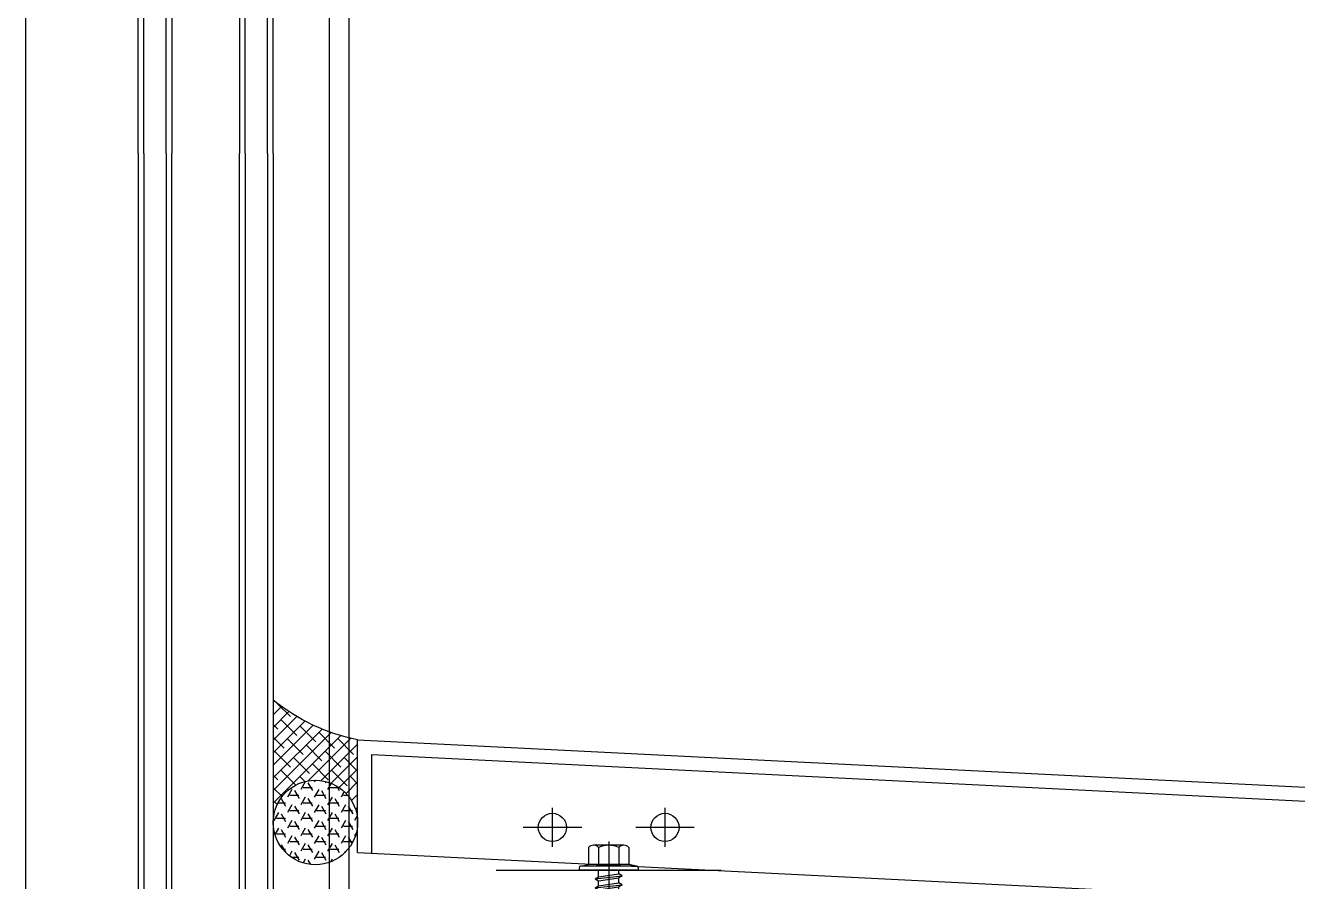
# Model space of a CAD drawing. Extents: x 6843040 to 15500510, y -6507076 to -4940511.
# Drawn here: x 7678852.5 to 7679078.4, y -6155101.9 to -6154949.8 of the extents above; entities that cross this region are included whole.
import ezdxf

# ---------------------------------------------------------------- set-up
doc = ezdxf.new("R2010")
doc.units = 0
doc.header["$LTSCALE"] = 1000
doc.header["$MEASUREMENT"] = 0
doc.linetypes.add('CENTER', pattern=[50.800000000000004, 31.75, -6.35, 6.35, -6.35])
doc.linetypes.add('HIDDEN', pattern=[0.375, 0.25, -0.125])
for name, color, linetype in [('1', 1, 'Continuous'), ('GC', 3, 'Continuous'), ('K-123-铝板', 123, 'Continuous'), ('K-155-垫片胶条', 155, 'Continuous'), ('K-233-中心线', 233, 'CENTER'), ('K-8-五金件', 8, 'Continuous'), ('K-8-虚线', 8, 'HIDDEN'), ('LT-dim 50', 253, 'Continuous'), ('LT-Fill-密封胶', 113, 'Continuous'), ('LT-玻璃', 4, 'Continuous'), ('LT-细线', 1, 'Continuous'), ('LT-铝板', 31, 'Continuous'), ('密封胶填充', 111, 'Continuous'), ('批荡层', 213, 'Continuous'), ('泡沫棒填充', 71, 'Continuous'), ('钢立柱规格布置', 2, 'Continuous')]:
    doc.layers.add(name, color=color, linetype=linetype)

# ---------------------------------------------------------------- blocks, each defined once
blk = doc.blocks.new('*U233')
at = {"layer": 'GC', "color": 8, "linetype": 'HIDDEN', "ltscale": 20}
blk.add_line((35.19215967478931, -1157.623501841268), (35.19215967478931, 1055.958984004128), dxfattribs=at)
at = {"layer": 'LT-玻璃', "color": 8}
for p, q in [((-1.307471684452594, -1157.623501840948), (-1.307471684452594, -7.500300125999274)), ((2.692142043921649, -1157.623501840948), (2.692142043921649, -7.500300125999274)), ((16.69215967478931, -1157.623501840948), (16.69215967478931, -7.500317757099765)), ((20.69215967478931, -1157.623501840977), (20.69215967478931, -7.500317757128869))]:
    blk.add_line(p, q, dxfattribs=at)
at = {"layer": 'LT-玻璃', "color": 150}
for points in [[(-2.307857956078351, -1157.623501840948), (-2.307857956078351, -8.500300125999274), (-1.307857956078351, -7.500300125999274), (2.692142043921649, -7.500300125999274), (3.692142043921649, -8.500300125999274), (3.692142043921649, -1157.623501840948)], [(21.69215967478931, -1157.623501840977), (21.69215967478931, -8.500317757128869), (20.69215967478931, -7.500317757128869), (16.69215967478931, -7.500317757099765), (15.69215967478931, -8.500317757099765), (15.69215967478931, -1157.623501840948)]]:
    blk.add_lwpolyline(points, dxfattribs=at)
at = {"layer": 'LT-铝板'}
blk.add_line((31.69215967572063, -1157.62350184121), (31.69215967572063, 1055.958984004186), dxfattribs=at)
blk = doc.blocks.new('*U244')
at = {"layer": '1'}
h = blk.add_hatch(dxfattribs=at)
h.set_pattern_fill('ANSI37', color=252, scale=0.5, angle=-180, style=0)
h.set_pattern_definition([(224.9999999999999, (1679562.560613633, -289717.7450616644), (1.122532015133643, -1.122532015133645), []), (314.9999999999999, (1679562.560613633, -289717.7450616644), (1.122532015133645, 1.122532015133643), [])])
h.paths.add_polyline_path([(-7.000864524623154, 8.50001763110049), (-10.00086452462315, 7.000017631100491), (-10.00086452462315, 6.000017631100491), (-1.000864524623154, 6.000017631100491), (-0.0008432585706543705, 4.999996365222614), (-0.0008603557904791614, 19.00002179987496), (-1.000864524623154, 18.00001763110049), (-10.00086452462315, 18.00001763110049), (-10.00086452462315, 17.00001763110049), (-7.000864524623154, 15.50001763110049)])
h = blk.add_hatch(dxfattribs=at)
h.set_pattern_fill('ANSI37', color=252, scale=0.1, angle=-180, style=0)
h.set_pattern_definition([(224.9999999999999, (1679562.560613633, -289717.7450616644), (0.2245064030267287, -0.2245064030267291), []), (314.9999999999999, (1679562.560613633, -289717.7450616644), (0.2245064030267291, 0.2245064030267286), [])])
h.paths.add_polyline_path([(-14.00086452462315, 18.00001763110049), (-14.00086452462315, 17.00001763110049), (-10.00086452462315, 17.00001763110049), (-10.00086452462315, 18.00001763110049)])
h.paths.add_polyline_path([(-14.00086452462315, 7.000017631100491), (-14.00086452462315, 6.000017631100491), (-10.00086452462315, 6.000017631100491), (-10.00086452462315, 7.000017631100491)])
h = blk.add_hatch(dxfattribs=at)
h.set_pattern_fill('HEX', color=252, scale=0.19, angle=-360.0000000000001, style=0)
h.set_pattern_definition([(360, (1679562.560613633, -289717.7450616644), (9.680894054106727e-16, 1.0448594), [0.60325, -1.2065]), (119.9999999999999, (1679562.560613633, -289717.7450616644), (-0.9048747837829667, -0.5224296999999988), [0.6032499999999971, -1.206499999999994]), (59.99999999999992, (1679563.163863633, -289717.7450616644), (-0.9048747837829658, 0.5224297000000009), [0.60325, -1.2065])])
edge = h.paths.add_edge_path()
edge.add_line((-10.11889851349011, 16.50001763110049), (-7.500864524623154, 15.30292986205313))
edge.add_line((-10.11889851325728, 16.50001763110049), (-13.50086452462315, 16.50001763110049))
edge.add_line((-13.50086452462315, 16.50001763110049), (-13.50086452462315, 7.500017631100491))
edge.add_line((-13.50086452462315, 7.500017631100491), (-10.11889851325728, 7.500017631100491))
edge.add_line((-10.11889851325728, 7.500017631100491), (-7.500864524623154, 8.80903462547576))
edge.add_line((-7.500864524623154, 8.80903462547576), (-7.500864524623154, 15.30292986205313))
at = {"color": 253}
blk.add_lwpolyline([(-10.00086452462315, 6.000017631100491), (-10.00086452462315, 7.000017631100491), (-7.000864524623154, 8.50001763110049), (-7.000864524623154, 15.50001763110049), (-10.00086452462315, 17.00001763110049), (-10.00086452462315, 18.00001763110049), (-1.000864524623154, 18.00001763110049), (-0.000864524623153784, 19.00001763110049), (-0.000864524623153784, 5.000017631100491), (-1.000864524623154, 6.000017631100491), (-10.00086452462315, 6.000017631100491)], dxfattribs=at)
for points in [[(-14.00086452462315, 18.00001763110049), (-14.00086452462315, 17.00001763110049), (-10.00086452462315, 17.00001763110049), (-10.00086452462315, 18.00001763110049)], [(-7.000864524623154, 8.50001763110049), (-10.00086452462315, 7.000017631100491), (-14.00086452462315, 7.000017631100491), (-14.00086452462315, 17.00001763110049), (-10.00086452462315, 17.00001763110049), (-7.000864524623154, 15.50001763110049)], [(-7.500864524623154, 15.19100063672522), (-7.500864524623154, 8.80903462547576), (-10.11889851325728, 7.500017631100491), (-13.50086452462315, 7.500017631100491), (-13.50086452462315, 16.50001763110049), (-10.11889851325728, 16.50001763110049)], [(-14.00086452462315, 6.000017631100491), (-14.00086452462315, 7.000017631100491), (-10.00086452462315, 7.000017631100491), (-10.00086452462315, 6.000017631100491)]]:
    blk.add_lwpolyline(points, close=True, dxfattribs=at)
at = {"layer": 'LT-玻璃', "color": 8}
for p, q in [((-159.8793394127161, 23.00001763110049), (-0.0008645246417771091, 23.00001763110049)), ((-159.8793394126975, 19.00001763110049), (-0.000864524623153784, 19.00001763110049)), ((-159.8793394126975, 5), (-0.0008468935226630947, 5)), ((-159.8793394127015, 1.000386271683965), (-0.0008468935266137123, 1.000386271683965))]:
    blk.add_line(p, q, dxfattribs=at)
at = {"layer": 'LT-玻璃', "color": 150}
for points in [[(-159.8793394127161, 24.00001763110049), (-1.000864524641777, 24.00001763110049), (-0.0008645246417771091, 23.00001763110049), (-0.000864524623153784, 19.00001763110049), (-1.000864524623154, 18.00001763110049), (-159.8793394126975, 18.00001763110049)], [(-159.8793394127015, 0), (-1.000846893526614, 0), (-0.0008468935266137123, 1), (-0.0008468935226630947, 5), (-1.000846893522663, 6), (-159.8793394126975, 6)]]:
    blk.add_lwpolyline(points, dxfattribs=at)
blk = doc.blocks.new('*U245')
at = {"layer": 'K-233-中心线', "linetype": 'CENTER'}
blk.add_line((0, 5.142561988594025), (0, -17), dxfattribs=at)
at = {"layer": 'K-8-五金件'}
for p, q in [((-3.579999999999927, 4.049999999999272), (-3.579999999999927, 1.049999999999272)), ((2.684999999999491, 4.450000000000728), (-2.684999999999491, 4.450000000000728)), ((-1.789999999999054, 4.049999999999272), (-1.789999999999054, 1.049999999999272)), ((1.789999999999054, 4.049999999999272), (1.789999999999054, 1.049999999999272)), ((3.579999999999927, 4.049999999999272), (3.579999999999927, 1.049999999999272)), ((-5.25, 0.4500000000007276), (-5.25, 0)), ((5.25, 0), (-5.25, 0)), ((-4.950000000000728, 0.75), (-3.579999999999927, 1.049999999999272)), ((4.950000000000728, 0.75), (-4.950000000000728, 0.75)), ((3.579999999999927, 1.049999999999272), (-3.579999999999927, 1.049999999999272)), ((-2.281306750315707, 0.75), (-1.789999999999054, 1.049999999999272)), ((-1.790000000000873, -1.147816335795369), (-1.790000000000873, 0)), ((2.151306750316508, 0.75), (1.789999999999054, 1.049999999999272)), ((1.789999999999395, -0.647816335794289), (1.789999999999054, 0)), ((4.950000000000728, 0.75), (3.579999999999927, 1.049999999999272)), ((5.25, 0.4500000000007276), (5.25, 0)), ((-2.399999999999636, -1.500000000001819), (2.399999999999636, -1.000000000001819)), ((-2.399999999999636, -1.500000000001819), (-1.790000000000873, -1.147816335795142)), ((-2.399999999999636, -1.500000000001819), (-1.790000000000873, -1.852183664206677)), ((-1.790000000000873, -1.147816335795142), (1.790000000000873, -0.6478163357951416)), ((-1.790000000000873, -1.852183664206677), (1.789999999999054, -1.352183664206677)), ((-1.790000000000873, -2.747816335795505), (-1.790000000000873, -1.852183664206677)), ((-1.790000000000873, -2.747816335793686), (1.790000000000873, -2.247816335793686)), ((2.399999999999636, -1.000000000001819), (1.790000000000873, -0.6478163357951416)), ((2.399999999999636, -1.000000000001819), (1.790000000000873, -1.352183664206677)), ((1.790000000000077, -2.247816335793232), (1.789999999999623, -1.352183664207246)), ((2.399999999999636, -2.600000000000364), (1.790000000000873, -2.247816335793686)), ((-2.399999999999636, -3.100000000000364), (2.399999999999636, -2.600000000000364)), ((-2.399999999999636, -3.100000000000364), (-1.790000000000873, -2.747816335793686)), ((-2.399999999999636, -3.100000000000364), (-1.790000000000873, -3.452183664205222)), ((-2.399999999999636, -4.700000000000728), (2.399999999999636, -4.200000000000728)), ((-2.399999999999636, -4.700000000000728), (-1.790000000000873, -4.34781633579405)), ((-1.790000000000873, -3.452183664205222), (1.789999999999054, -2.952183664205222)), ((-1.790000000000873, -4.34781633579405), (-1.790000000000873, -3.452183664205222)), ((-1.790000000000873, -4.34781633579405), (1.790000000000873, -3.84781633579405)), ((2.399999999999636, -2.600000000000364), (1.790000000000873, -2.952183664205222)), ((1.790000000000873, -3.84781633579405), (1.790000000000305, -2.95218366420545)), ((2.399999999999636, -4.200000000000728), (1.790000000000873, -3.84781633579405)), ((2.399999999999636, -4.200000000000728), (1.790000000000873, -4.552183664205586)), ((-2.399999999999636, -4.700000000000728), (-1.790000000000873, -5.052183664205586)), ((-2.399999999999636, -6.299999999999272), (2.399999999999636, -5.799999999999272)), ((-2.399999999999636, -6.299999999999272), (-1.790000000000873, -5.947816335794414)), ((-2.399999999999636, -6.299999999999272), (-1.790000000000873, -6.65218366420595)), ((-1.790000000000873, -5.052183664205586), (1.789999999999054, -4.552183664205586)), ((-1.790000000000873, -5.947816335794414), (-1.790000000000873, -5.052183664205586)), ((-1.790000000000873, -5.947816335794414), (1.790000000000873, -5.447816335794414)), ((-1.790000000000873, -6.65218366420595), (1.789999999999054, -6.15218366420595)), ((-1.790000000000873, -7.547816335794778), (-1.790000000000873, -6.65218366420595)), ((1.790000000000873, -5.447816335794414), (1.789999999999054, -4.552183664205586)), ((2.399999999999636, -5.799999999999272), (1.790000000000873, -5.447816335794414)), ((2.399999999999636, -5.799999999999272), (1.790000000000873, -6.15218366420595)), ((1.790000000000873, -7.047816335794778), (1.789999999999054, -6.15218366420595)), ((-2.399999999999636, -7.899999999999636), (-1.790000000000873, -7.547816335794778)), ((-2.399999999999636, -7.899999999999636), (-1.273355612604064, -7.78264120964559)), ((-2.399999999999636, -7.899999999999636), (-1.790000000000873, -8.252183664206314)), ((-1.790000000000873, -7.547816335794778), (-0.9175382126813929, -7.425964130861757)), ((-1.790000000000873, -8.252183664206314), (-1.334698446698894, -8.188594061788535)), ((-1.790000000000873, -9.147816335795142), (-1.790000000000873, -8.252183664206314)), ((0.4333070988686814, -7.237298584555901), (1.790000000000873, -7.047816335794778)), ((0.7141825614198751, -7.575605983185596), (2.399999999999636, -7.399999999999636)), ((0.7141825614198751, -7.90243749641013), (1.789999999999054, -7.752183664206314)), ((0.7141825614198751, -8.798070167998958), (1.790000000000873, -8.647816335795142)), ((0.7141825614198751, -9.17560598318596), (2.399999999999636, -9)), ((2.399999999999636, -7.399999999999636), (1.790000000000873, -7.047816335794778)), ((2.399999999999636, -7.399999999999636), (1.790000000000873, -7.752183664206314)), ((1.790000000000873, -8.647816335795142), (1.789999999999054, -7.752183664206314)), ((2.399999999999636, -9), (1.790000000000873, -8.647816335795142)), ((2.399999999999636, -9), (1.790000000000873, -9.352183664204858)), ((-2.399999999999636, -9.5), (-1.790000000000873, -9.147816335795142)), ((-2.399999999999636, -9.5), (-1.518995326588993, -9.408228679852982)), ((-2.399999999999636, -9.5), (-1.790000000000873, -9.852183664204858)), ((-1.790000000000873, -9.147816335795142), (-1.472953762578982, -9.103536135036848)), ((-1.790000000000873, -9.852183664204858), (-1.581684194790796, -9.823089278002954)), ((-1.790000000000873, -11.20167565273914), (-1.790000000000873, -9.852183664204858)), ((-1.790000000000873, -11.20167565273914), (-1.790000000000873, -14.60000000000036)), ((0.7141825614198751, -9.502437496410494), (1.789999999999054, -9.352183664204858)), ((1.790000000000873, -9.352183664204858), (1.790000000000873, -14.60000000000036)), ((0, -16), (-1.790000000000873, -14.60000000000036)), ((0, -16), (1.790000000000873, -14.60000000000036))]:
    blk.add_line(p, q, dxfattribs=at)
blk.add_lwpolyline([(0, -16), (0.7141825614198751, -10.25704931750261), (0.7141825614198751, -7.536688384094305, 0.4176573264866609), (0.4106596181591158, -7.236709070022698, 0.08336651052848376), (-1.234698998669046, -7.526820576113096), (-1.790000000000873, -11.20167565273914)], format="xyb", dxfattribs=at)
for centre, radius, start, end in [((-2.684999999999491, 3.248718749999171), 1.201281250000006, 41.8376499221369, 138.1623500778631), ((0, 0.2448750000003201), 4.205124999999465, 64.80685352840759, 115.1931464715924), ((2.684999999999491, 3.24871875000099), 1.201281249999891, 41.8376499221369, 138.1623500778631), ((-4.950000000000728, 0.4500000000007276), 0.3, 90, 180), ((4.950000000000728, 0.4500000000007276), 0.3, 0, 90)]:
    blk.add_arc(centre, radius, start, end, dxfattribs=at)
blk = doc.blocks.new('LT-BLK-20230228102350', base_point=(786098.5449988402, 1147367.850894296))
at = {"color": 8}
blk.add_wipeout([(786089.5449915004, 1147387.8508942956), (786106.5449931744, 1147387.8508942958), (786106.5449931748, 1147347.8508942958), (786089.5449915009, 1147347.8508942956)], dxfattribs=at).dxf.layer = 'K-123-铝板'
at = {"layer": 'K-155-垫片胶条'}
h = blk.add_hatch(dxfattribs=at)
h.set_pattern_fill('ANSI37', color=256, scale=0.2, angle=540.0000000006808, style=0)
h.set_pattern_definition([(45.00000000068083, (1072767.795531382, 977933.9026473879), (0.4490128060587932, -0.4490128060481222), []), (315.0000000006809, (1072767.795531382, 977933.9026473879), (-0.4490128060481222, -0.4490128060587932), [])])
h.paths.add_polyline_path([(786089.5449915009, 1147387.850894296), (786088.5449915007, 1147387.850894296), (786088.5449915011, 1147347.850894296), (786089.5449915011, 1147347.850894296)])
blk.add_lwpolyline([(786089.5449915009, 1147387.850894296), (786088.5449915007, 1147387.850894296), (786088.5449915011, 1147347.850894296), (786089.5449915011, 1147347.850894296)], close=True, dxfattribs=at)
at = {"layer": 'K-8-五金件', "ltscale": 2}
for p, q in [((786101.1723310046, 1147372.651117193), (786101.1723310044, 1147383.057840989)), ((786101.1723310042, 1147372.647489739), (786101.1723310046, 1147383.054213534)), ((786097.6892168664, 1147377.850894297), (786104.6554451475, 1147377.850894296)), ((786097.6892168638, 1147377.850851637), (786104.6554451452, 1147377.850851637)), ((786101.1723310046, 1147352.647532398), (786101.1723310051, 1147363.054256194)), ((786101.1723310028, 1147352.647489739), (786101.1723310023, 1147363.054213534)), ((786097.6892168664, 1147357.850936956), (786104.655445148, 1147357.850936955)), ((786097.6892168641, 1147357.850894296), (786104.6554451459, 1147357.850894296))]:
    blk.add_line(p, q, dxfattribs=at)
for centre in [(786101.1723310046, 1147377.854479091), (786101.1723310049, 1147357.85452175)]:
    blk.add_circle(centre, 2.5, dxfattribs=at)
at = {"layer": 'K-8-虚线', "color": 8, "linetype": 'HIDDEN', "ltscale": 10}
blk.add_line((786093.5449915, 1147387.850894296), (786093.5449915009, 1147347.850894296), dxfattribs=at)
at = {"layer": 'K-8-五金件', "rotation": 270}
blk.add_blockref('*U245', (786093.5449915002, 1147367.850894296), dxfattribs=at)
blk = doc.blocks.new('LT-BLK-20240912105751', base_point=(-5244677.708232624, -274868.6524812084))
at = {"layer": '密封胶填充'}
h = blk.add_hatch(dxfattribs=at)
h.set_pattern_fill('ANSI38', color=8, scale=0.5, angle=180, style=0)
h.set_pattern_definition([(225, (-14324.80665618088, 0), (1.122532015133644, -1.122532015133644), []), (315, (-14324.80665618088, 0), (3.367596045400932, -1.122532015133645), [3.96875, -2.38125])])
edge = h.paths.add_edge_path()
edge.add_line((-5245153.707989757, -274820.1514352731), (-5245153.707611082, -274798.4136876329))
edge.add_arc((-5245132.039545263, -274771.7165437286), 34.3837544340445, 230.9363569554833, 258.8167089368806)
edge.add_line((-5245138.708214985, -274805.4474110925), (-5245138.70859366, -274820.1518215449))
edge.add_arc((-5245146.208291708, -274820.151628409), 7.499698050944367, 359.9985244912246, 539.9985244912245)
at = {"layer": '泡沫棒填充'}
h = blk.add_hatch(dxfattribs=at)
h.set_pattern_fill('HONEY', color=8, scale=0.5, angle=180, style=0)
h.set_pattern_definition([(180, (-14324.80665618088, 0), (-2.38125, -1.374814999999999), [1.5875, -3.175]), (299.9999999999999, (-14324.80665618088, 0), (2.381249715503903, -1.374815492761695), [1.5875, -3.174999999999999]), (240, (-14324.80665618088, 0), (-2.844960976836639e-07, -2.749630492761694), [-3.174999999999999, 1.5875])])
h.paths.add_polyline_path([(-5245153.707989757, -274820.1514366683, 1), (-5245138.70859366, -274820.1518201487, 1)])
at = {"layer": 'LT-细线'}
for points in [[(-5245153.707611082, -274798.4136876325), (-5245153.707989757, -274820.1514352724)], [(-5245138.70859366, -274820.151821544), (-5245138.708214985, -274805.4474110926)]]:
    blk.add_lwpolyline(points, dxfattribs=at)
blk.add_lwpolyline([(-5245138.708214985, -274805.4474110926, -0.1222546612276148), (-5245153.707611082, -274798.4136876325, -0.1350290909618399)], format="xyb", dxfattribs=at)
blk.add_circle((-5245146.208291708, -274820.1516284082), 7.499698051075336, dxfattribs=at)
at = {"layer": 'LT-dim 50', "rotation": 90}
blk.add_blockref('LT-BLK-20230228102350', (-5245094.114411536, -274823.6527916561), dxfattribs=at)
at = {"layer": 'LT-铝板'}
for points in [[(-5245138.708214985, -274825.4723954871), (-5245138.708214985, -274805.4474110926), (-5244652.708232624, -274829.7474102107), (-5244652.708232624, -274898.884323296), (-5244672.708232624, -274898.884323296)], [(-5245136.208214985, -274825.5973954871), (-5245136.208214985, -274808.075534142), (-5244655.208232624, -274832.1255332601), (-5244655.208232624, -274896.384323296), (-5244672.708232624, -274896.384323296)]]:
    blk.add_lwpolyline(points, dxfattribs=at)
at = {"layer": '批荡层', "color": 8}
blk.add_lwpolyline([(-5245138.708214985, -274825.4723954871), (-5244672.708232624, -274848.7723946052), (-5244672.708232624, -274898.884323296)], dxfattribs=at)

msp = doc.modelspace()

# ---------------------------------------------------------------- linework, layer by layer
at = {"layer": 'GC', "color": 8, "linetype": 'HIDDEN', "ltscale": 20}
msp.add_line((7678909.971541285, -6157589.92835863), (7678909.971541281, -6154972.551546051), dxfattribs=at)
at = {"layer": 'LT-铝板'}
msp.add_line((7678906.471541285, -6157589.92835863), (7678906.471541281, -6154972.551546051), dxfattribs=at)
at = {"layer": '批荡层'}
msp.add_lwpolyline([(7678852.47151698, -6152509.928361963), (7678852.471525506, -6158400.962864887)], dxfattribs=at)
at = {"layer": '批荡层', "color": 8}
for points in [[(7678852.471516977, -6152509.928361963), (7678852.471525502, -6158400.962864887)], [(7678852.471516977, -6152509.928361963), (7678852.471525502, -6158400.962864887)], [(7678852.476635309, -6152509.928361963), (7678852.476643834, -6158400.962864888)]]:
    msp.add_lwpolyline(points, dxfattribs=at)

# ---------------------------------------------------------------- block references
msp.add_blockref('*U233', (7678874.779381611, -6153814.928044209))
at = {"layer": '钢立柱规格布置', "rotation": 270}
msp.add_blockref('*U244', (7678872.471523651, -6155132.430885463), dxfattribs=at)

# ---------------------------------------------------------------- next in the draw order: block references
at = {"layer": 'LT-Fill-密封胶', "ltscale": 1000}
msp.add_blockref('LT-BLK-20240912105751', (7679372.471523649, -6155139.928361967), dxfattribs=at)

# ---------------------------------------------------------------- next in the draw order: linework, layer by layer
at = {"layer": 'GC', "color": 8, "linetype": 'HIDDEN', "ltscale": 20}
for p, q in [((7678909.971541285, -6157589.92835863), (7678909.971541281, -6154972.551546051)), ((7678909.976659616, -6157589.928358631), (7678909.976659613, -6154972.551546052))]:
    msp.add_line(p, q, dxfattribs=at)
at = {"layer": 'LT-铝板'}
for p, q in [((7678906.471541285, -6157589.92835863), (7678906.471541281, -6154972.551546051)), ((7678906.476659616, -6157589.928358631), (7678906.476659613, -6154972.551546052))]:
    msp.add_line(p, q, dxfattribs=at)

doc.saveas('drawing.dxf')
